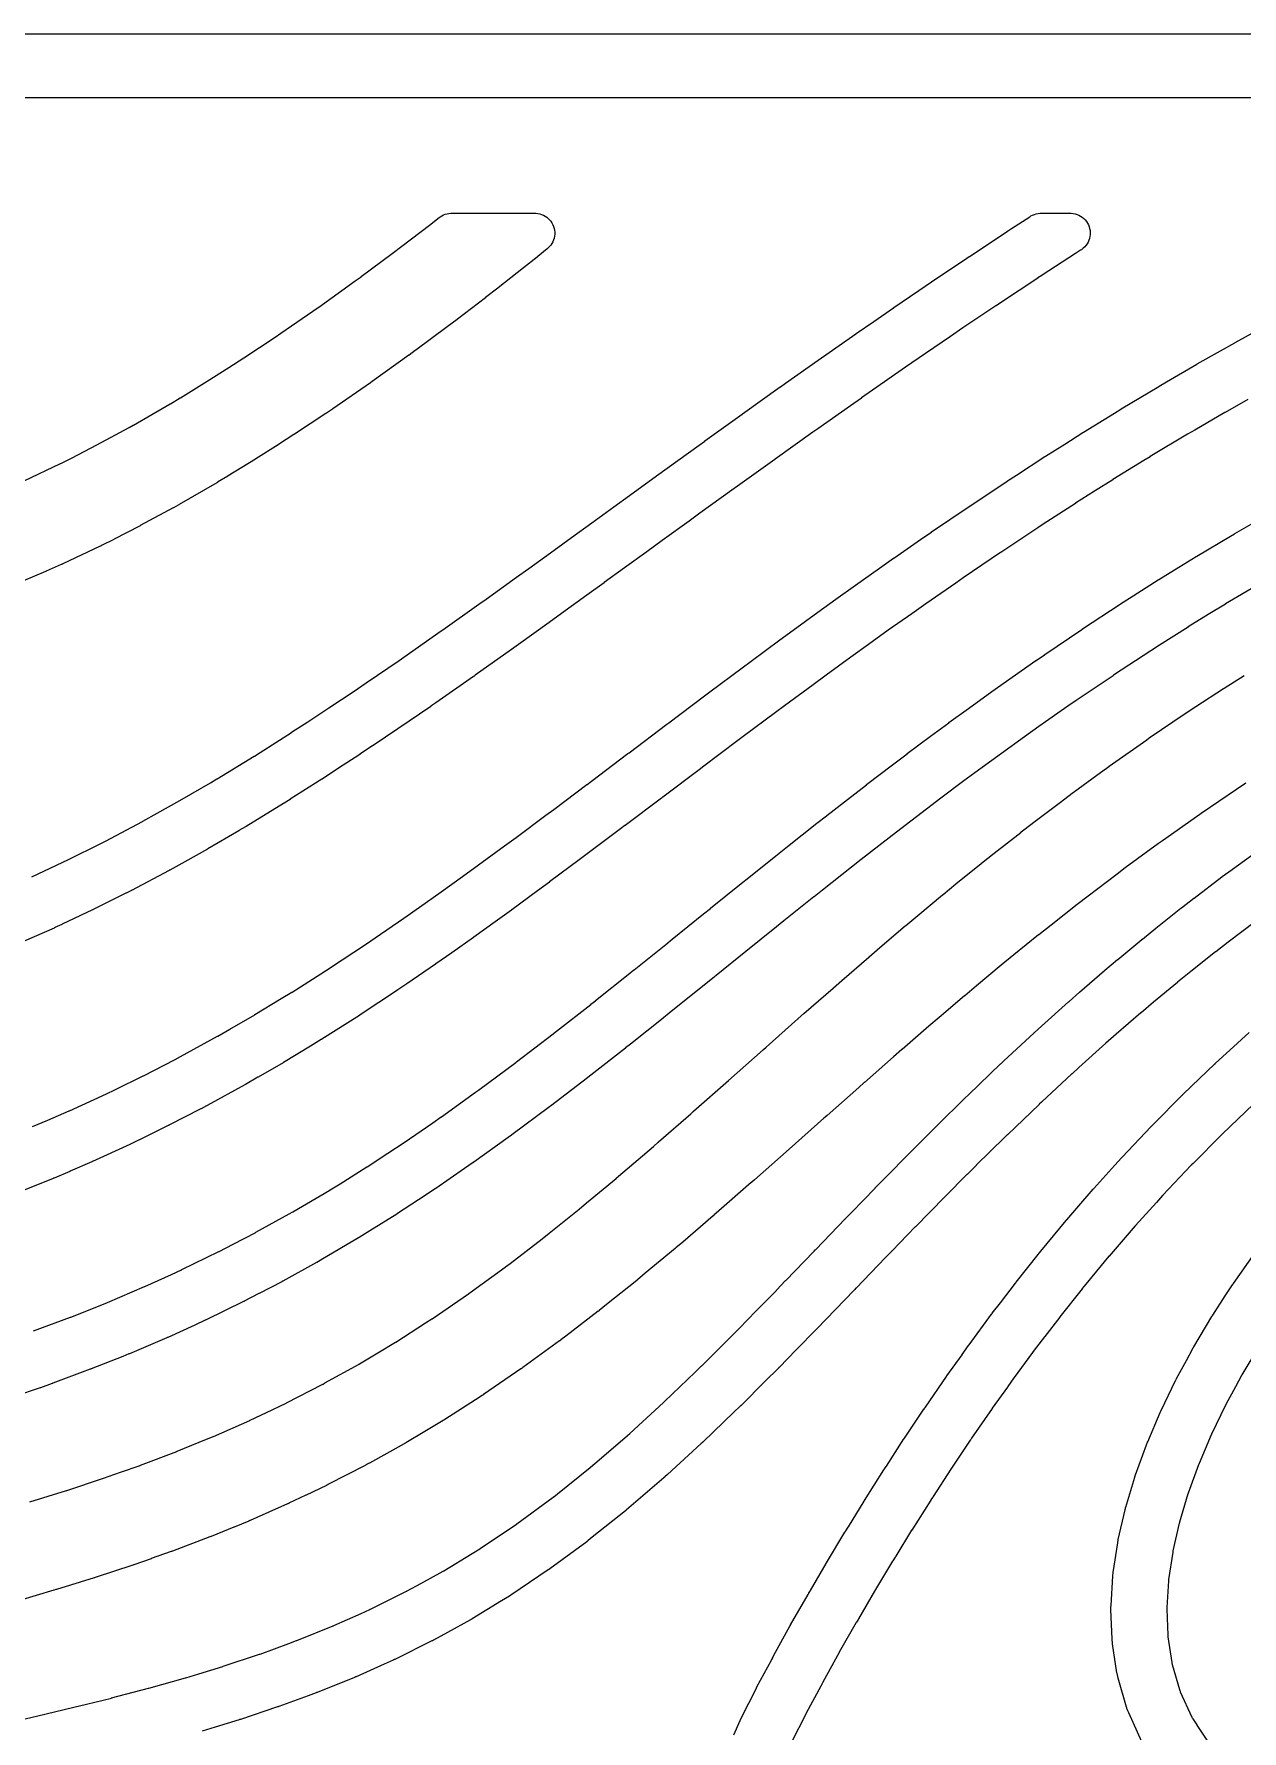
# Model space of a CAD drawing. Header units: metres. Extents: x -22 to 22, y 1.9 to 79.7.
# Drawn here: x -6.76 to -0.7, y 48.28 to 56.8 of the extents above; entities that cross this region are included whole.
import ezdxf

# ---------------------------------------------------------------- set-up
doc = ezdxf.new("R2010")
doc.units = ezdxf.units.M

msp = doc.modelspace()

# ---------------------------------------------------------------- linework, layer by layer
at = {"layer": 'MARKING'}
for points in [[(-18.6, 56.8), (18.6, 56.8)], [(18.5895, 56.48), (-18.5895, 56.48)], [(-6.7706, 52.5679), (-6.7382, 52.583), (-6.5866, 52.655), (-6.5858, 52.6554), (-6.4233, 52.7361), (-6.4008, 52.7475), (-6.4003, 52.7478), (-6.3999, 52.748), (-6.3994, 52.7482), (-6.214, 52.847), (-6.2132, 52.8474), (-6.1401, 52.8879), (-6.0275, 52.9514), (-6.0268, 52.9517), (-5.8731, 53.0412), (-5.8408, 53.0603), (-5.8402, 53.0607), (-5.6534, 53.1747), (-5.6528, 53.1751), (-5.6236, 53.1935), (-5.4661, 53.2937), (-5.4657, 53.294), (-5.384, 53.3472), (-5.279, 53.4161), (-5.1523, 53.5009), (-5.091, 53.5422), (-4.9266, 53.6549), (-4.9029, 53.6712), (-4.7146, 53.8028), (-4.7066, 53.8084), (-4.526, 53.9369), (-4.4898, 53.9627), (-4.3372, 54.0724), (-4.2751, 54.1172), (-4.1482, 54.209), (-4.0615, 54.2717), (-3.9593, 54.3459), (-3.9592, 54.346), (-3.8482, 54.4264), (-3.7704, 54.483), (-3.7702, 54.4831), (-3.6347, 54.5812), (-3.5813, 54.6199), (-3.581, 54.6201), (-3.4202, 54.736), (-3.3922, 54.7563), (-3.3918, 54.7566), (-3.2043, 54.8909), (-3.2027, 54.8921), (-3.2024, 54.8923), (-3.0131, 55.0276), (-3.0128, 55.0278), (-3.0123, 55.0282), (-3.0119, 55.0284), (-2.9866, 55.0462), (-2.8236, 55.1619), (-2.8233, 55.1621), (-2.8226, 55.1625), (-2.8222, 55.1628), (-2.7669, 55.2013), (-2.634, 55.2947), (-2.6336, 55.2949), (-2.6329, 55.2954), (-2.6324, 55.2958), (-2.5442, 55.3564), (-2.4444, 55.4258), (-2.444, 55.4261), (-2.4431, 55.4267), (-2.4426, 55.427), (-2.318, 55.5115), (-2.2547, 55.5551), (-2.2542, 55.5554), (-2.2533, 55.556), (-2.2527, 55.5564), (-2.0878, 55.6667), (-2.0649, 55.6823), (-2.0645, 55.6825), (-2.0636, 55.6831), (-2.063, 55.6835), (-1.8744, 55.8083), (-1.874, 55.8086), (-1.873, 55.8092), (-1.8724, 55.8096), (-1.8521, 55.8227), (-1.761, 55.8823), (-1.7569, 55.8849), (-1.7548, 55.8861), (-1.7463, 55.8906), (-1.7373, 55.8942), (-1.7281, 55.897), (-1.7186, 55.8988), (-1.709, 55.8998), (-1.7066, 55.8999), (-1.7018, 55.9), (-1.5596, 55.9), (-1.5547, 55.8999), (-1.5525, 55.8998), (-1.5427, 55.8988), (-1.533, 55.8968), (-1.5235, 55.8939), (-1.5144, 55.8901), (-1.5056, 55.8854), (-1.4974, 55.8798), (-1.4898, 55.8735), (-1.4829, 55.8664), (-1.4766, 55.8587), (-1.4712, 55.8504), (-1.4666, 55.8416), (-1.4629, 55.8324), (-1.4602, 55.8229), (-1.4584, 55.8132), (-1.4576, 55.8033), (-1.4577, 55.7934), (-1.4588, 55.7835), (-1.461, 55.7739), (-1.464, 55.7644), (-1.468, 55.7553), (-1.4728, 55.7467), (-1.4785, 55.7386), (-1.485, 55.7311), (-1.4921, 55.7242), (-1.4999, 55.7181), (-1.5017, 55.7169), (-1.5058, 55.7142), (-1.5312, 55.6981), (-1.5319, 55.6977), (-1.6982, 55.5887), (-1.6985, 55.5886), (-1.6991, 55.5882), (-1.6995, 55.5879), (-1.7197, 55.5749), (-1.7202, 55.5746), (-1.9074, 55.4507), (-1.9079, 55.4504), (-1.9298, 55.4355), (-1.9304, 55.4351), (-2.0959, 55.3244), (-2.0964, 55.3241), (-2.1588, 55.2812), (-2.1593, 55.2809), (-2.2844, 55.196), (-2.2848, 55.1957), (-2.3839, 55.1269), (-2.3843, 55.1266), (-2.4729, 55.0657), (-2.4733, 55.0654), (-2.6055, 54.9725), (-2.6059, 54.9722), (-2.6611, 54.9338), (-2.8243, 54.8181), (-2.8246, 54.8179), (-2.8498, 54.8001), (-3.0386, 54.6652), (-3.0403, 54.6639), (-3.0405, 54.6638), (-3.2274, 54.5299), (-3.2557, 54.5094), (-3.2559, 54.5093), (-3.4164, 54.3937), (-3.4699, 54.3548), (-3.4701, 54.3547), (-3.6055, 54.2567), (-3.6834, 54.2001), (-3.6835, 54.2), (-3.7947, 54.1194), (-3.8968, 54.0453), (-3.8969, 54.0452), (-3.984, 53.9822), (-4.1108, 53.8904), (-4.111, 53.8903), (-4.1732, 53.8455), (-4.1733, 53.8453), (-4.3263, 53.7354), (-4.3265, 53.7354), (-4.3626, 53.7095), (-4.3628, 53.7093), (-4.5442, 53.5803), (-4.5443, 53.5802), (-4.552, 53.5748), (-4.5525, 53.5744), (-4.7419, 53.4421), (-4.7424, 53.4418), (-4.7675, 53.4245), (-4.7677, 53.4243), (-4.9323, 53.3116), (-4.9326, 53.3114), (-4.9331, 53.311), (-4.9335, 53.3107), (-4.9954, 53.269), (-4.9957, 53.2688), (-5.1226, 53.1838), (-5.1229, 53.1836), (-5.1236, 53.1832), (-5.124, 53.1829), (-5.2299, 53.1134), (-5.2302, 53.1132), (-5.3131, 53.0592), (-5.3135, 53.0589), (-5.3143, 53.0584), (-5.3149, 53.0581), (-5.4728, 52.9576), (-5.4732, 52.9574), (-5.5039, 52.938), (-5.5044, 52.9377), (-5.5055, 52.937), (-5.5062, 52.9366), (-5.6946, 52.8215), (-5.6952, 52.8211), (-5.6963, 52.8204), (-5.6971, 52.82), (-5.7302, 52.8005), (-5.7307, 52.8002), (-5.8863, 52.7095), (-5.8868, 52.7092), (-5.8879, 52.7086), (-5.8887, 52.7082), (-6.002, 52.6444), (-6.0026, 52.644), (-6.0779, 52.6023), (-6.0785, 52.6019), (-6.0798, 52.6012), (-6.0807, 52.6007), (-6.2691, 52.5004), (-6.2695, 52.5002), (-6.27, 52.4999), (-6.2704, 52.4997), (-6.2716, 52.4991), (-6.2721, 52.4988), (-6.2726, 52.4986), (-6.273, 52.4984), (-6.2963, 52.4866), (-6.2966, 52.4864), (-6.2972, 52.4861), (-6.2976, 52.4859), (-6.4616, 52.4044), (-6.4623, 52.4041), (-6.4638, 52.4033), (-6.4647, 52.4029), (-6.6176, 52.3303), (-6.6179, 52.3302), (-6.6185, 52.3299), (-6.6189, 52.3297), (-6.6539, 52.3134), (-6.6545, 52.3131), (-6.655, 52.3129), (-6.6555, 52.3126), (-6.6569, 52.312), (-6.6574, 52.3118), (-6.658, 52.3115), (-6.6585, 52.3113), (-6.8461, 52.2293)], [(-6.8083, 54.5569), (-6.6265, 54.6429), (-6.6259, 54.6431), (-6.6253, 54.6434), (-6.6248, 54.6437), (-6.5675, 54.6726), (-6.567, 54.6728), (-6.4436, 54.7366), (-6.4429, 54.737), (-6.281, 54.8243), (-6.2805, 54.8245), (-6.2606, 54.8356), (-6.2601, 54.8358), (-6.2596, 54.8361), (-6.2592, 54.8364), (-6.075, 54.9434), (-6.0743, 54.9438), (-6.0248, 54.9736), (-6.0244, 54.9738), (-5.8904, 55.0564), (-5.8899, 55.0567), (-5.7807, 55.1256), (-5.7803, 55.1259), (-5.7057, 55.1741), (-5.5488, 55.2778), (-5.5483, 55.2781), (-5.5203, 55.297), (-5.3329, 55.4261), (-5.3292, 55.4287), (-5.3288, 55.429), (-5.1468, 55.5599), (-5.1174, 55.5812), (-5.117, 55.5816), (-4.9604, 55.6981), (-4.9125, 55.7339), (-4.912, 55.7343), (-4.7738, 55.8404), (-4.7253, 55.8778), (-4.7215, 55.8806), (-4.7196, 55.8819), (-4.7117, 55.8869), (-4.7033, 55.8911), (-4.6946, 55.8946), (-4.6856, 55.8972), (-4.6764, 55.8989), (-4.667, 55.8998), (-4.6647, 55.8999), (-4.66, 55.9), (-4.247, 55.9), (-4.2421, 55.8999), (-4.2399, 55.8998), (-4.2301, 55.8988), (-4.2205, 55.8969), (-4.2111, 55.894), (-4.202, 55.8903), (-4.1933, 55.8856), (-4.1852, 55.8802), (-4.1776, 55.8739), (-4.1706, 55.867), (-4.1644, 55.8593), (-4.159, 55.8512), (-4.1544, 55.8425), (-4.1506, 55.8334), (-4.1478, 55.824), (-4.1459, 55.8143), (-4.1449, 55.8046), (-4.145, 55.7947), (-4.1459, 55.785), (-4.1479, 55.7753), (-4.1508, 55.7659), (-4.1546, 55.7569), (-4.1592, 55.7482), (-4.1647, 55.74), (-4.171, 55.7325), (-4.178, 55.7255), (-4.1796, 55.7241), (-4.1833, 55.7209), (-4.2305, 55.6824), (-4.231, 55.682), (-4.233, 55.6805), (-4.2336, 55.68), (-4.3016, 55.6261), (-4.4286, 55.5257), (-4.4291, 55.5253), (-4.4309, 55.5239), (-4.4315, 55.5234), (-4.493, 55.4761), (-4.4931, 55.476), (-4.6326, 55.3689), (-4.633, 55.3685), (-4.6348, 55.3672), (-4.6353, 55.3668), (-4.6845, 55.33), (-4.6848, 55.3298), (-4.8431, 55.212), (-4.8435, 55.2117), (-4.8451, 55.2105), (-4.8456, 55.2101), (-4.8764, 55.1878), (-4.8765, 55.1877), (-4.8772, 55.1872), (-4.8774, 55.1871), (-5.0608, 55.0551), (-5.0612, 55.0548), (-5.0627, 55.0537), (-5.0632, 55.0534), (-5.0681, 55.0499), (-5.0685, 55.0496), (-5.0699, 55.0486), (-5.0704, 55.0483), (-5.2592, 54.9183), (-5.2595, 54.9181), (-5.2608, 54.9172), (-5.2611, 54.917), (-5.2913, 54.8965), (-5.2917, 54.8963), (-5.2934, 54.8952), (-5.2939, 54.8948), (-5.452, 54.7904), (-5.4523, 54.7902), (-5.4538, 54.7893), (-5.4542, 54.789), (-5.5312, 54.7392), (-5.5316, 54.7389), (-5.5332, 54.7379), (-5.5337, 54.7376), (-5.6449, 54.6673), (-5.6453, 54.6671), (-5.6471, 54.666), (-5.6476, 54.6656), (-5.7838, 54.5818), (-5.7842, 54.5815), (-5.7857, 54.5806), (-5.7862, 54.5803), (-5.8381, 54.5491), (-5.8387, 54.5487), (-5.8411, 54.5473), (-5.8418, 54.5469), (-6.0302, 54.4374), (-6.0307, 54.4371), (-6.0311, 54.4369), (-6.0316, 54.4366), (-6.0345, 54.435), (-6.0349, 54.4347), (-6.0354, 54.4345), (-6.0358, 54.4342), (-6.0586, 54.4216), (-6.059, 54.4214), (-6.0607, 54.4205), (-6.0612, 54.4202), (-6.2257, 54.3315), (-6.2264, 54.3311), (-6.2291, 54.3297), (-6.23, 54.3292), (-6.3564, 54.2638), (-6.3569, 54.2636), (-6.3585, 54.2628), (-6.359, 54.2625), (-6.4203, 54.2316), (-6.4209, 54.2313), (-6.4215, 54.2311), (-6.422, 54.2308), (-6.4255, 54.2291), (-6.4261, 54.2288), (-6.4267, 54.2285), (-6.4272, 54.2283), (-6.6146, 54.1397), (-6.6152, 54.1394), (-6.6158, 54.1391), (-6.6164, 54.1388), (-6.6203, 54.137), (-6.621, 54.1367), (-6.6216, 54.1365), (-6.6222, 54.1362), (-6.6981, 54.1028), (-6.6985, 54.1027), (-6.7002, 54.1019), (-6.7007, 54.1017), (-6.8115, 54.0543)], [(-6.7665, 51.3146), (-6.6895, 51.3472), (-6.5824, 51.3936), (-6.5815, 51.394), (-6.3958, 51.479), (-6.3953, 51.4792), (-6.3949, 51.4794), (-6.3944, 51.4796), (-6.3539, 51.4991), (-6.2102, 51.5698), (-6.2093, 51.5702), (-6.0503, 51.6522), (-6.0243, 51.6658), (-6.0235, 51.6663), (-5.8375, 51.7685), (-5.8367, 51.769), (-5.7757, 51.8039), (-5.6512, 51.8764), (-5.6504, 51.8769), (-5.5179, 51.9571), (-5.4646, 51.9897), (-5.4639, 51.9901), (-5.2774, 52.1084), (-5.2766, 52.1089), (-5.2759, 52.1094), (-5.0903, 52.2323), (-5.0897, 52.2327), (-5.0458, 52.2626), (-4.9029, 52.3606), (-4.9024, 52.3609), (-4.8237, 52.4163), (-4.7151, 52.4929), (-4.7147, 52.4932), (-4.608, 52.5701), (-4.5275, 52.6282), (-4.3969, 52.7242), (-4.339, 52.7666), (-4.1891, 52.8782), (-4.189, 52.8783), (-4.1503, 52.9071), (-3.9832, 53.0326), (-3.9831, 53.0327), (-3.9614, 53.0489), (-3.778, 53.1871), (-3.7779, 53.1873), (-3.7722, 53.1915), (-3.5833, 53.3341), (-3.5732, 53.3416), (-3.573, 53.3418), (-3.3937, 53.4766), (-3.367, 53.4967), (-3.3668, 53.4969), (-3.2044, 53.618), (-3.2042, 53.6181), (-3.1588, 53.6518), (-3.1586, 53.652), (-3.0148, 53.7581), (-3.0145, 53.7584), (-2.948, 53.8071), (-2.9477, 53.8073), (-2.8251, 53.8966), (-2.8247, 53.8969), (-2.7337, 53.9625), (-2.7335, 53.9626), (-2.6353, 54.0331), (-2.6347, 54.0335), (-2.5153, 54.118), (-2.5151, 54.1181), (-2.445, 54.1675), (-2.4447, 54.1677), (-2.4441, 54.1681), (-2.4437, 54.1684), (-2.292, 54.2735), (-2.2919, 54.2736), (-2.2548, 54.2992), (-2.2545, 54.2994), (-2.2538, 54.2998), (-2.2534, 54.3002), (-2.0646, 54.4281), (-2.0643, 54.4283), (-2.0638, 54.4286), (-2.0634, 54.4289), (-2.0622, 54.4297), (-1.8747, 54.5546), (-1.8743, 54.5548), (-1.8734, 54.5554), (-1.8729, 54.5558), (-1.8274, 54.5853), (-1.6843, 54.6783), (-1.6839, 54.6786), (-1.6829, 54.6792), (-1.6823, 54.6796), (-1.5854, 54.7409), (-1.4939, 54.7989), (-1.4934, 54.7992), (-1.4923, 54.7999), (-1.4916, 54.8003), (-1.3351, 54.8965), (-1.3033, 54.9161), (-1.3029, 54.9164), (-1.3019, 54.917), (-1.3013, 54.9174), (-1.1127, 55.0305), (-1.1122, 55.0308), (-1.1112, 55.0314), (-1.1105, 55.0318), (-1.0743, 55.0528), (-0.9225, 55.1418), (-0.9219, 55.1421), (-0.9205, 55.1429), (-0.9197, 55.1434), (-0.804, 55.2085), (-0.7318, 55.2495), (-0.7312, 55.2499), (-0.7298, 55.2506), (-0.729, 55.2511), (-0.5405, 55.354)], [(-0.6656, 54.9651), (-0.7807, 54.9003), (-0.7814, 54.8999), (-0.9325, 54.8114), (-0.9327, 54.8113), (-0.9684, 54.7905), (-0.969, 54.7901), (-1.156, 54.678), (-1.1566, 54.6776), (-1.1878, 54.6583), (-1.188, 54.6582), (-1.3438, 54.5625), (-1.3444, 54.5622), (-1.4354, 54.5045), (-1.4355, 54.5044), (-1.5315, 54.4437), (-1.532, 54.4434), (-1.6748, 54.3506), (-1.7193, 54.3217), (-1.7198, 54.3213), (-1.9067, 54.1968), (-1.9077, 54.1962), (-2.0951, 54.0692), (-2.1324, 54.0434), (-2.2832, 53.939), (-2.3534, 53.8895), (-2.4714, 53.806), (-2.5697, 53.7355), (-2.6597, 53.6707), (-2.7822, 53.5815), (-2.8482, 53.5331), (-2.9916, 53.4273), (-3.0367, 53.3937), (-3.1985, 53.273), (-3.2255, 53.2528), (-3.404, 53.1186), (-3.4142, 53.1109), (-3.4143, 53.1108), (-3.6033, 52.9682), (-3.6035, 52.968), (-3.6093, 52.9637), (-3.7924, 52.8256), (-3.7927, 52.8254), (-3.8149, 52.8088), (-3.9816, 52.6836), (-3.982, 52.6833), (-4.0217, 52.6538), (-4.1711, 52.5426), (-4.1716, 52.5422), (-4.2311, 52.4985), (-4.3611, 52.4029), (-4.3614, 52.4027), (-4.3621, 52.4023), (-4.3625, 52.402), (-4.4441, 52.3431), (-4.5512, 52.2659), (-4.5516, 52.2656), (-4.5523, 52.2651), (-4.5528, 52.2647), (-4.6622, 52.1876), (-4.6623, 52.1875), (-4.7416, 52.1317), (-4.742, 52.1314), (-4.7429, 52.1308), (-4.7435, 52.1304), (-4.8873, 52.0318), (-4.8875, 52.0317), (-4.9323, 52.0011), (-4.9328, 52.0008), (-4.9338, 52.0001), (-4.9345, 51.9997), (-5.1213, 51.8759), (-5.1216, 51.8757), (-5.1233, 51.8746), (-5.1239, 51.8742), (-5.1251, 51.8734), (-5.1259, 51.8729), (-5.3144, 51.7534), (-5.3149, 51.753), (-5.3161, 51.7523), (-5.3169, 51.7518), (-5.3711, 51.7186), (-5.3716, 51.7183), (-5.5059, 51.637), (-5.5065, 51.6367), (-5.5079, 51.6359), (-5.5087, 51.6354), (-5.6342, 51.5623), (-5.6347, 51.562), (-5.6978, 51.5258), (-5.6984, 51.5255), (-5.6999, 51.5246), (-5.7008, 51.5241), (-5.8891, 51.4206), (-5.8898, 51.4202), (-5.8914, 51.4194), (-5.8924, 51.4189), (-5.9198, 51.4045), (-5.92, 51.4043), (-5.9206, 51.404), (-5.921, 51.4038), (-6.0815, 51.3211), (-6.0822, 51.3207), (-6.0838, 51.32), (-6.0848, 51.3195), (-6.2299, 51.2481), (-6.2302, 51.248), (-6.2308, 51.2477), (-6.2312, 51.2475), (-6.2741, 51.2268), (-6.2745, 51.2266), (-6.275, 51.2264), (-6.2754, 51.2261), (-6.2767, 51.2256), (-6.2771, 51.2254), (-6.2776, 51.2251), (-6.278, 51.2249), (-6.4657, 51.1391), (-6.4664, 51.1388), (-6.468, 51.1381), (-6.4691, 51.1376), (-6.5776, 51.0906), (-6.5779, 51.0904), (-6.5785, 51.0902), (-6.5789, 51.09), (-6.6584, 51.0563), (-6.6589, 51.0561), (-6.6593, 51.0559), (-6.6598, 51.0557), (-6.661, 51.0552), (-6.6615, 51.055), (-6.662, 51.0548), (-6.6624, 51.0546), (-6.85, 50.9794)], [(-6.7615, 50.2888), (-6.5757, 50.3581), (-6.5752, 50.3583), (-6.5747, 50.3585), (-6.5743, 50.3587), (-6.4188, 50.4203), (-6.3901, 50.4319), (-6.3892, 50.4323), (-6.2036, 50.5115), (-6.2031, 50.5117), (-6.2026, 50.5119), (-6.2021, 50.5122), (-6.0693, 50.5723), (-6.0181, 50.596), (-6.0176, 50.5962), (-6.0171, 50.5964), (-6.0166, 50.5966), (-5.8317, 50.6868), (-5.8312, 50.6871), (-5.8307, 50.6873), (-5.8302, 50.6876), (-5.7597, 50.7239), (-5.6462, 50.7834), (-5.6457, 50.7837), (-5.6452, 50.7839), (-5.6447, 50.7842), (-5.4775, 50.8767), (-5.4605, 50.8863), (-5.46, 50.8865), (-5.4596, 50.8868), (-5.4591, 50.8871), (-5.2739, 50.9962), (-5.2735, 50.9965), (-5.273, 50.9968), (-5.2725, 50.9971), (-5.2225, 51.028), (-5.0878, 51.1123), (-5.0874, 51.1126), (-5.087, 51.1128), (-5.0866, 51.1131), (-4.983, 51.1809), (-4.9015, 51.2347), (-4.9007, 51.2352), (-4.7572, 51.334), (-4.7147, 51.3633), (-4.714, 51.3638), (-4.5422, 51.4872), (-4.5276, 51.4977), (-4.527, 51.4981), (-4.3401, 51.6371), (-4.3395, 51.6375), (-4.337, 51.6394), (-4.1524, 51.7808), (-4.1519, 51.7812), (-4.137, 51.7929), (-4.1368, 51.7931), (-3.9643, 51.9282), (-3.9638, 51.9285), (-3.941, 51.9468), (-3.9407, 51.947), (-3.7762, 52.0778), (-3.7476, 52.101), (-3.7472, 52.1013), (-3.5873, 52.2296), (-3.5556, 52.2554), (-3.5552, 52.2557), (-3.3981, 52.3822), (-3.3639, 52.4101), (-3.3634, 52.4105), (-3.2087, 52.5349), (-3.1714, 52.565), (-3.1709, 52.5654), (-3.0189, 52.6868), (-2.9773, 52.7202), (-2.9767, 52.7206), (-2.829, 52.8372), (-2.7806, 52.8755), (-2.78, 52.8759), (-2.6393, 52.9854), (-2.6391, 52.9855), (-2.5805, 53.031), (-2.5799, 53.0314), (-2.4493, 53.1312), (-2.449, 53.1314), (-2.3762, 53.1866), (-2.3756, 53.187), (-2.2591, 53.2741), (-2.2587, 53.2744), (-2.1668, 53.3424), (-2.1663, 53.3428), (-2.0689, 53.4139), (-2.0683, 53.4143), (-1.9517, 53.4982), (-1.9512, 53.4986), (-1.8781, 53.5505), (-1.8778, 53.5507), (-1.8772, 53.5512), (-1.8768, 53.5514), (-1.7297, 53.6541), (-1.7293, 53.6544), (-1.6875, 53.6833), (-1.6871, 53.6836), (-1.6864, 53.684), (-1.6859, 53.6844), (-1.5001, 53.8101), (-1.4998, 53.8103), (-1.4967, 53.8124), (-1.4964, 53.8126), (-1.4957, 53.813), (-1.4953, 53.8133), (-1.3067, 53.9374), (-1.3063, 53.9376), (-1.3054, 53.9382), (-1.3048, 53.9386), (-1.2609, 53.9667), (-1.2606, 53.9669), (-1.1158, 54.059), (-1.1154, 54.0593), (-1.1143, 54.06), (-1.1137, 54.0604), (-1.0126, 54.1228), (-1.0124, 54.1229), (-0.9249, 54.1767), (-0.9244, 54.177), (-0.9232, 54.1776), (-0.9225, 54.1781), (-0.753, 54.2788), (-0.7529, 54.2789), (-0.7337, 54.2902), (-0.7333, 54.2905), (-0.7323, 54.291), (-0.7317, 54.2914), (-0.5432, 54.3998)], [(-0.6099, 54.0382), (-0.7781, 53.9382), (-0.7787, 53.9378), (-0.8652, 53.8847), (-0.9653, 53.8229), (-0.9659, 53.8225), (-1.1094, 53.7312), (-1.1526, 53.7036), (-1.1531, 53.7032), (-1.3404, 53.5801), (-1.3428, 53.5784), (-1.5277, 53.4533), (-1.5689, 53.4249), (-1.7153, 53.3227), (-1.7875, 53.2714), (-1.9031, 53.1882), (-1.9997, 53.1177), (-2.0909, 53.0503), (-2.2063, 52.964), (-2.279, 52.909), (-2.4082, 52.8102), (-2.4671, 52.7646), (-2.6064, 52.6563), (-2.6555, 52.6175), (-2.8015, 52.5022), (-2.8437, 52.4684), (-2.8439, 52.4683), (-2.9946, 52.3479), (-3.0322, 52.3175), (-3.0324, 52.3173), (-3.1865, 52.1934), (-3.2209, 52.1655), (-3.2213, 52.1652), (-3.3783, 52.0387), (-3.4098, 52.013), (-3.4104, 52.0126), (-3.5709, 51.8837), (-3.5994, 51.8606), (-3.5997, 51.8604), (-3.6004, 51.8599), (-3.6008, 51.8596), (-3.7656, 51.7285), (-3.7891, 51.7097), (-3.7895, 51.7094), (-3.7902, 51.7088), (-3.7907, 51.7084), (-3.9637, 51.573), (-3.9791, 51.5609), (-3.9795, 51.5606), (-3.9804, 51.5599), (-3.981, 51.5594), (-4.1667, 51.4172), (-4.1695, 51.4151), (-4.17, 51.4147), (-4.171, 51.4139), (-4.1717, 51.4134), (-4.3602, 51.2732), (-4.3607, 51.2728), (-4.3619, 51.272), (-4.3626, 51.2714), (-4.3784, 51.2601), (-4.3785, 51.26), (-4.5512, 51.136), (-4.5518, 51.1356), (-4.5531, 51.1347), (-4.5539, 51.1341), (-4.5976, 51.1039), (-4.5978, 51.1037), (-4.7425, 51.0042), (-4.7432, 51.0037), (-4.7446, 51.0028), (-4.7455, 51.0022), (-4.8283, 50.9475), (-4.8286, 50.9473), (-4.9344, 50.8781), (-4.9348, 50.8778), (-4.9353, 50.8775), (-4.9357, 50.8772), (-4.9368, 50.8765), (-4.9372, 50.8762), (-4.9377, 50.876), (-4.9381, 50.8757), (-5.0734, 50.791), (-5.0738, 50.7908), (-5.1265, 50.7582), (-5.1269, 50.7579), (-5.1274, 50.7576), (-5.1278, 50.7573), (-5.129, 50.7566), (-5.1295, 50.7563), (-5.13, 50.7561), (-5.1304, 50.7558), (-5.3182, 50.6451), (-5.3186, 50.6448), (-5.3191, 50.6446), (-5.3195, 50.6443), (-5.3207, 50.6436), (-5.3212, 50.6433), (-5.3217, 50.6431), (-5.3221, 50.6428), (-5.3397, 50.6329), (-5.3403, 50.6326), (-5.5106, 50.5384), (-5.5111, 50.5382), (-5.5116, 50.5379), (-5.5121, 50.5376), (-5.5133, 50.5369), (-5.5138, 50.5367), (-5.5143, 50.5364), (-5.5148, 50.5361), (-5.629, 50.4763), (-5.6296, 50.476), (-5.7033, 50.438), (-5.7038, 50.4377), (-5.7043, 50.4375), (-5.7048, 50.4372), (-5.7061, 50.4366), (-5.7066, 50.4363), (-5.7071, 50.4361), (-5.7076, 50.4358), (-5.8952, 50.3443), (-5.8957, 50.3441), (-5.8962, 50.3439), (-5.8967, 50.3436), (-5.8979, 50.343), (-5.8984, 50.3428), (-5.8989, 50.3426), (-5.8994, 50.3423), (-5.9512, 50.3184), (-5.9518, 50.3182), (-6.0879, 50.2565), (-6.0884, 50.2563), (-6.0889, 50.256), (-6.0894, 50.2558), (-6.0907, 50.2552), (-6.0912, 50.255), (-6.0917, 50.2548), (-6.0922, 50.2546), (-6.2798, 50.1745), (-6.2805, 50.1742), (-6.2822, 50.1735), (-6.2832, 50.1731), (-6.3131, 50.161), (-6.3137, 50.1608), (-6.4724, 50.0979), (-6.4729, 50.0977), (-6.4733, 50.0975), (-6.4738, 50.0973), (-6.475, 50.0969), (-6.4755, 50.0967), (-6.476, 50.0965), (-6.4764, 50.0963), (-6.6641, 50.0263), (-6.6648, 50.026), (-6.6663, 50.0255), (-6.6673, 50.0251), (-6.727, 50.004), (-6.7275, 50.0038), (-6.8563, 49.9592)], [(-6.7804, 49.4307), (-6.5956, 49.4879), (-6.5947, 49.4882), (-6.4105, 49.5491), (-6.4097, 49.5494), (-6.3253, 49.579), (-6.2265, 49.6141), (-6.226, 49.6143), (-6.2255, 49.6145), (-6.225, 49.6146), (-6.0423, 49.684), (-6.0418, 49.6842), (-6.0412, 49.6844), (-6.0407, 49.6846), (-5.93, 49.7296), (-5.8593, 49.7588), (-5.8588, 49.759), (-5.8582, 49.7593), (-5.8576, 49.7595), (-5.6756, 49.8398), (-5.675, 49.8401), (-5.6744, 49.8404), (-5.6738, 49.8406), (-5.5926, 49.8791), (-5.4934, 49.9267), (-5.4928, 49.927), (-5.4921, 49.9273), (-5.4915, 49.9277), (-5.3098, 50.0213), (-5.3092, 50.0216), (-5.3086, 50.022), (-5.3081, 50.0223), (-5.2985, 50.0275), (-5.1274, 50.1226), (-5.1267, 50.123), (-5.1261, 50.1233), (-5.1255, 50.1237), (-5.0338, 50.1783), (-4.9449, 50.2317), (-4.9443, 50.2321), (-4.9437, 50.2325), (-4.9431, 50.2329), (-4.7931, 50.329), (-4.7618, 50.3493), (-4.7613, 50.3496), (-4.7607, 50.35), (-4.7602, 50.3504), (-4.5776, 50.4755), (-4.5771, 50.4759), (-4.5766, 50.4763), (-4.5761, 50.4766), (-4.3935, 50.6093), (-4.393, 50.6096), (-4.3925, 50.61), (-4.392, 50.6104), (-4.3692, 50.6278), (-4.2088, 50.7508), (-4.2083, 50.7512), (-4.2079, 50.7515), (-4.2074, 50.7519), (-4.1731, 50.7794), (-4.0233, 50.8996), (-4.0229, 50.8999), (-4.0225, 50.9002), (-4.0221, 50.9005), (-3.9855, 50.9311), (-3.9853, 50.9312), (-3.8371, 51.0545), (-3.8364, 51.0551), (-3.8036, 51.0834), (-3.8033, 51.0836), (-3.6501, 51.2146), (-3.6495, 51.2151), (-3.6254, 51.2364), (-3.6252, 51.2366), (-3.6244, 51.2373), (-3.6242, 51.2375), (-3.4624, 51.3786), (-3.4619, 51.379), (-3.4498, 51.3899), (-3.4496, 51.3901), (-3.4486, 51.391), (-3.4483, 51.3913), (-3.2734, 51.5458), (-3.2732, 51.5459), (-3.2727, 51.5464), (-3.0997, 51.7), (-3.0995, 51.7002), (-3.0983, 51.7012), (-3.098, 51.7015), (-3.0839, 51.7138), (-2.925, 51.8548), (-2.9247, 51.8551), (-2.9234, 51.8562), (-2.923, 51.8565), (-2.8942, 51.8816), (-2.7483, 52.0101), (-2.748, 52.0104), (-2.7466, 52.0116), (-2.7462, 52.0119), (-2.7039, 52.0483), (-2.5688, 52.1658), (-2.5684, 52.1661), (-2.567, 52.1673), (-2.5665, 52.1677), (-2.5132, 52.213), (-2.3856, 52.3218), (-2.3852, 52.3222), (-2.3837, 52.3234), (-2.3833, 52.3238), (-2.3222, 52.3748), (-2.198, 52.4782), (-2.1976, 52.4786), (-2.1961, 52.4798), (-2.1956, 52.4802), (-2.1312, 52.5327), (-2.1311, 52.5328), (-2.0052, 52.6349), (-2.0048, 52.6352), (-2.0033, 52.6364), (-2.0028, 52.6368), (-1.9399, 52.6867), (-1.9396, 52.687), (-1.8063, 52.7918), (-1.8059, 52.7921), (-1.8044, 52.7933), (-1.804, 52.7936), (-1.748, 52.8367), (-1.7478, 52.8368), (-1.747, 52.8375), (-1.7467, 52.8377), (-1.6005, 52.9488), (-1.6001, 52.9491), (-1.5987, 52.9502), (-1.5982, 52.9505), (-1.5561, 52.982), (-1.5558, 52.9822), (-1.5547, 52.983), (-1.5544, 52.9832), (-1.3868, 53.106), (-1.3865, 53.1062), (-1.3851, 53.1072), (-1.3847, 53.1075), (-1.3638, 53.1225), (-1.3635, 53.1228), (-1.3623, 53.1237), (-1.3619, 53.1239), (-1.1731, 53.2571), (-1.1728, 53.2573), (-1.1714, 53.2583), (-1.171, 53.2586), (-1.1627, 53.2644), (-1.1623, 53.2646), (-1.161, 53.2655), (-1.1607, 53.2657), (-0.9807, 53.388), (-0.9803, 53.3882), (-0.9786, 53.3894), (-0.978, 53.3898), (-0.9298, 53.4217), (-0.9295, 53.4219), (-0.9283, 53.4227), (-0.928, 53.4229), (-0.788, 53.5141), (-0.7875, 53.5144), (-0.7855, 53.5157), (-0.7849, 53.5161), (-0.6854, 53.5791)], [(-0.6755, 53.0384), (-0.7225, 53.0073), (-0.723, 53.007), (-0.9007, 52.8862), (-0.9077, 52.8814), (-1.0952, 52.7491), (-1.1146, 52.7352), (-1.2811, 52.6131), (-1.3223, 52.5825), (-1.3227, 52.5822), (-1.4673, 52.4722), (-1.5221, 52.4301), (-1.5225, 52.4297), (-1.6538, 52.3265), (-1.7156, 52.2775), (-1.7161, 52.2771), (-1.8405, 52.1762), (-1.9037, 52.1247), (-1.9042, 52.1243), (-2.0276, 52.0215), (-2.0873, 51.9717), (-2.0877, 51.9713), (-2.2147, 51.8631), (-2.2148, 51.863), (-2.2673, 51.8183), (-2.2677, 51.818), (-2.402, 51.7013), (-2.4023, 51.701), (-2.4445, 51.6646), (-2.4449, 51.6643), (-2.5901, 51.5365), (-2.5903, 51.5363), (-2.591, 51.5357), (-2.5913, 51.5355), (-2.6195, 51.5109), (-2.7785, 51.3699), (-2.7787, 51.3696), (-2.7798, 51.3687), (-2.7801, 51.3684), (-2.7941, 51.3563), (-2.9676, 51.2021), (-2.9678, 51.202), (-3.1426, 51.0475), (-3.1557, 51.0358), (-3.1561, 51.0354), (-3.1579, 51.0338), (-3.1584, 51.0334), (-3.3208, 50.8916), (-3.346, 50.8694), (-3.3465, 50.869), (-3.3486, 50.8671), (-3.3493, 50.8666), (-3.5029, 50.7352), (-3.537, 50.7058), (-3.5376, 50.7053), (-3.5401, 50.7032), (-3.5409, 50.7025), (-3.6904, 50.5782), (-3.7289, 50.546), (-3.7293, 50.5457), (-3.7297, 50.5454), (-3.7301, 50.5451), (-3.7325, 50.5431), (-3.7329, 50.5427), (-3.7333, 50.5424), (-3.7337, 50.5421), (-3.8852, 50.4207), (-3.9214, 50.3916), (-3.9219, 50.3912), (-3.9223, 50.3909), (-3.9228, 50.3905), (-3.9255, 50.3884), (-3.926, 50.388), (-3.9264, 50.3877), (-3.9269, 50.3873), (-4.0893, 50.2628), (-4.1147, 50.2434), (-4.1152, 50.243), (-4.1157, 50.2426), (-4.1162, 50.2422), (-4.1193, 50.2399), (-4.1198, 50.2396), (-4.1203, 50.2392), (-4.1208, 50.2388), (-4.3055, 50.1046), (-4.3056, 50.1045), (-4.3088, 50.1022), (-4.3093, 50.1019), (-4.3098, 50.1015), (-4.3103, 50.1011), (-4.3135, 50.0989), (-4.314, 50.0985), (-4.3146, 50.0981), (-4.3151, 50.0978), (-4.5026, 49.9692), (-4.5031, 49.9688), (-4.5037, 49.9685), (-4.5043, 49.9681), (-4.5077, 49.9658), (-4.5083, 49.9654), (-4.5088, 49.9651), (-4.5094, 49.9647), (-4.543, 49.943), (-4.5433, 49.9427), (-4.6976, 49.8439), (-4.6982, 49.8435), (-4.6988, 49.8431), (-4.6994, 49.8427), (-4.7031, 49.8404), (-4.7037, 49.84), (-4.7043, 49.8396), (-4.7049, 49.8393), (-4.7965, 49.7842), (-4.7967, 49.7841), (-4.7974, 49.7836), (-4.7977, 49.7835), (-4.8931, 49.7267), (-4.8938, 49.7263), (-4.8944, 49.7259), (-4.895, 49.7255), (-4.899, 49.7232), (-4.8997, 49.7229), (-4.9003, 49.7225), (-4.901, 49.7222), (-5.075, 49.6255), (-5.0752, 49.6254), (-5.0759, 49.6249), (-5.0762, 49.6248), (-5.0893, 49.6176), (-5.0898, 49.6173), (-5.0904, 49.617), (-5.091, 49.6167), (-5.0946, 49.6148), (-5.0951, 49.6145), (-5.0957, 49.6142), (-5.0963, 49.6139), (-5.2836, 49.5173), (-5.2842, 49.517), (-5.2849, 49.5166), (-5.2855, 49.5163), (-5.2895, 49.5143), (-5.2902, 49.514), (-5.2908, 49.5137), (-5.2915, 49.5134), (-5.3935, 49.4644), (-5.3937, 49.4643), (-5.3945, 49.4639), (-5.3948, 49.4638), (-5.4797, 49.4236), (-5.4804, 49.4233), (-5.481, 49.423), (-5.4816, 49.4227), (-5.4853, 49.421), (-5.4859, 49.4207), (-5.4865, 49.4205), (-5.4872, 49.4202), (-5.6745, 49.3375), (-5.6751, 49.3373), (-5.6756, 49.337), (-5.6762, 49.3368), (-5.6797, 49.3353), (-5.6802, 49.3351), (-5.6808, 49.3348), (-5.6814, 49.3346), (-5.7545, 49.3044), (-5.7547, 49.3044), (-5.7555, 49.304), (-5.7557, 49.304), (-5.8698, 49.2575), (-5.8703, 49.2573), (-5.8709, 49.2571), (-5.8714, 49.2569), (-5.8749, 49.2555), (-5.8755, 49.2553), (-5.876, 49.2551), (-5.8766, 49.2548), (-6.0641, 49.1837), (-6.0646, 49.1835), (-6.0651, 49.1833), (-6.0656, 49.1831), (-6.0687, 49.182), (-6.0692, 49.1818), (-6.0697, 49.1816), (-6.0702, 49.1815), (-6.171, 49.1457), (-6.1713, 49.1455), (-6.2585, 49.1149), (-6.2593, 49.1146), (-6.2625, 49.1135), (-6.2634, 49.1132), (-6.4517, 49.051), (-6.4525, 49.0508), (-6.4557, 49.0497), (-6.4567, 49.0494), (-6.6452, 48.991), (-6.6457, 48.9909), (-6.6479, 48.9902), (-6.6486, 48.99), (-6.6585, 48.9871), (-6.6587, 48.987), (-6.8375, 48.9345)], [(-6.9344, 48.3113), (-6.7462, 48.3544), (-6.7457, 48.3545), (-6.5588, 48.3993), (-6.4959, 48.415), (-6.4957, 48.4151), (-6.3707, 48.4459), (-6.37, 48.4461), (-6.1841, 48.4948), (-6.1836, 48.4949), (-6.1831, 48.4951), (-6.1826, 48.4952), (-5.9977, 48.5478), (-5.9968, 48.5481), (-5.9322, 48.5678), (-5.9321, 48.5679), (-5.8116, 48.6045), (-5.811, 48.6047), (-5.8103, 48.6049), (-5.8097, 48.6051), (-5.6265, 48.666), (-5.6258, 48.6662), (-5.625, 48.6665), (-5.6242, 48.6668), (-5.4797, 48.72), (-5.4413, 48.7342), (-5.4406, 48.7345), (-5.4399, 48.7347), (-5.4392, 48.735), (-5.257, 48.8081), (-5.2561, 48.8085), (-5.2552, 48.8089), (-5.2542, 48.8093), (-5.1169, 48.871), (-5.0728, 48.8909), (-5.072, 48.8913), (-5.0712, 48.8917), (-5.0703, 48.8921), (-4.8888, 48.982), (-4.8878, 48.9824), (-4.8869, 48.9829), (-4.886, 48.9834), (-4.818, 49.0207), (-4.7052, 49.0828), (-4.7043, 49.0834), (-4.7033, 49.0839), (-4.7023, 49.0845), (-4.5589, 49.1721), (-4.5215, 49.1951), (-4.5206, 49.1956), (-4.5197, 49.1962), (-4.5188, 49.1968), (-4.337, 49.3194), (-4.3362, 49.3199), (-4.3354, 49.3204), (-4.3346, 49.321), (-4.1525, 49.4548), (-4.1517, 49.4554), (-4.1509, 49.456), (-4.1501, 49.4566), (-4.1314, 49.4716), (-3.9676, 49.6026), (-3.9668, 49.6032), (-3.9661, 49.6038), (-3.9654, 49.6044), (-3.9439, 49.6229), (-3.9439, 49.623), (-3.782, 49.7624), (-3.7814, 49.7629), (-3.7807, 49.7635), (-3.7801, 49.7641), (-3.7689, 49.7744), (-3.7686, 49.7746), (-3.5997, 49.9294), (-3.5994, 49.9296), (-3.5951, 49.9335), (-3.5946, 49.934), (-3.5941, 49.9345), (-3.5936, 49.935), (-3.441, 50.0817), (-3.4407, 50.082), (-3.4081, 50.113), (-3.4077, 50.1135), (-3.4072, 50.1139), (-3.4068, 50.1143), (-3.2871, 50.2343), (-3.2866, 50.2348), (-3.2206, 50.3), (-3.2202, 50.3004), (-3.2198, 50.3008), (-3.2194, 50.3011), (-3.1357, 50.3877), (-3.1354, 50.3879), (-3.1349, 50.3885), (-3.1345, 50.3889), (-3.0326, 50.4923), (-3.032, 50.4929), (-2.9862, 50.5413), (-2.9859, 50.5416), (-2.9852, 50.5423), (-2.9847, 50.5427), (-2.8441, 50.6879), (-2.8435, 50.6885), (-2.8371, 50.6953), (-2.8367, 50.6957), (-2.8359, 50.6966), (-2.8353, 50.6972), (-2.6867, 50.8514), (-2.6863, 50.8518), (-2.6855, 50.8526), (-2.685, 50.8532), (-2.6537, 50.8848), (-2.6533, 50.8853), (-2.5367, 51.0062), (-2.5363, 51.0066), (-2.5354, 51.0075), (-2.5348, 51.0081), (-2.4646, 51.0789), (-2.3844, 51.1613), (-2.384, 51.1617), (-2.383, 51.1627), (-2.3824, 51.1633), (-2.2747, 51.2708), (-2.2293, 51.3167), (-2.2288, 51.3172), (-2.2278, 51.3182), (-2.2271, 51.3189), (-2.0844, 51.4587), (-2.0704, 51.4725), (-2.07, 51.473), (-2.0689, 51.4741), (-2.0682, 51.4748), (-1.9072, 51.6289), (-1.9067, 51.6294), (-1.9056, 51.6304), (-1.905, 51.631), (-1.8921, 51.643), (-1.7394, 51.785), (-1.739, 51.7855), (-1.7379, 51.7864), (-1.7372, 51.7871), (-1.7012, 51.8195), (-1.5658, 51.9413), (-1.5653, 51.9417), (-1.5642, 51.9427), (-1.5635, 51.9434), (-1.5105, 51.9895), (-1.5103, 51.9897), (-1.3856, 52.0978), (-1.3851, 52.0982), (-1.384, 52.0991), (-1.3833, 52.0998), (-1.3196, 52.1532), (-1.3193, 52.1535), (-1.1979, 52.2544), (-1.1974, 52.2548), (-1.1963, 52.2557), (-1.1956, 52.2562), (-1.1285, 52.3103), (-1.128, 52.3107), (-1.0018, 52.4111), (-1.0013, 52.4114), (-1.0003, 52.4123), (-0.9996, 52.4128), (-0.9368, 52.4612), (-0.9366, 52.4614), (-0.936, 52.4618), (-0.9356, 52.4621), (-0.7963, 52.5678), (-0.7958, 52.5681), (-0.7948, 52.5689), (-0.7942, 52.5694), (-0.7453, 52.6053), (-0.745, 52.6056), (-0.7443, 52.6061), (-0.7438, 52.6065), (-0.5801, 52.7245)], [(-0.6274, 52.3444), (-0.7654, 52.2398), (-0.8273, 52.1921), (-0.8279, 52.1916), (-0.9522, 52.0928), (-1.0187, 52.0392), (-1.0193, 52.0388), (-1.1392, 51.939), (-1.202, 51.8864), (-1.2026, 51.8858), (-1.3264, 51.7786), (-1.3783, 51.7334), (-1.3789, 51.7328), (-1.5138, 51.6114), (-1.5485, 51.5802), (-1.5491, 51.5797), (-1.7011, 51.4381), (-1.7013, 51.438), (-1.7133, 51.4269), (-1.7139, 51.4263), (-1.8732, 51.2738), (-1.8738, 51.2732), (-1.8869, 51.2602), (-1.8873, 51.2599), (-2.0298, 51.1202), (-2.0304, 51.1196), (-2.0751, 51.0744), (-2.0753, 51.0742), (-2.0757, 51.0737), (-2.0761, 51.0734), (-2.1835, 50.9662), (-2.184, 50.9657), (-2.2633, 50.8842), (-2.2636, 50.8839), (-2.2642, 50.8832), (-2.2647, 50.8828), (-2.3349, 50.812), (-2.3354, 50.8115), (-2.452, 50.6906), (-2.4523, 50.6903), (-2.4531, 50.6895), (-2.4536, 50.689), (-2.4849, 50.6573), (-2.4853, 50.6569), (-2.6327, 50.504), (-2.6332, 50.5035), (-2.6396, 50.4966), (-2.6401, 50.4961), (-2.6411, 50.495), (-2.6418, 50.4943), (-2.7828, 50.3487), (-2.7832, 50.3484), (-2.8292, 50.2999), (-2.8297, 50.2993), (-2.8309, 50.298), (-2.8317, 50.2972), (-2.9341, 50.1934), (-3.0193, 50.1053), (-3.0197, 50.1049), (-3.0201, 50.1045), (-3.0205, 50.1041), (-3.0215, 50.1031), (-3.0219, 50.1027), (-3.0223, 50.1023), (-3.0227, 50.1019), (-3.0883, 50.0371), (-3.2099, 49.9153), (-3.2103, 49.9148), (-3.2108, 49.9144), (-3.2112, 49.9139), (-3.2124, 49.9128), (-3.2128, 49.9124), (-3.2133, 49.9119), (-3.2137, 49.9115), (-3.2465, 49.8803), (-3.4009, 49.7318), (-3.4015, 49.7313), (-3.402, 49.7308), (-3.4025, 49.7303), (-3.4038, 49.7291), (-3.4043, 49.7286), (-3.4049, 49.7281), (-3.4054, 49.7276), (-3.4102, 49.7233), (-3.5787, 49.5688), (-3.592, 49.5566), (-3.5926, 49.556), (-3.5933, 49.5555), (-3.5939, 49.5549), (-3.5956, 49.5534), (-3.5962, 49.5529), (-3.5968, 49.5523), (-3.5975, 49.5517), (-3.7609, 49.411), (-3.7845, 49.3907), (-3.7852, 49.3901), (-3.7859, 49.3895), (-3.7866, 49.3889), (-3.7885, 49.3873), (-3.7892, 49.3867), (-3.7899, 49.3861), (-3.7907, 49.3855), (-3.9565, 49.2529), (-3.9775, 49.2361), (-3.9783, 49.2355), (-3.9791, 49.2349), (-3.9799, 49.2342), (-3.982, 49.2326), (-3.9828, 49.232), (-3.9836, 49.2314), (-3.9845, 49.2308), (-4.1697, 49.0948), (-4.1697, 49.0947), (-4.1713, 49.0936), (-4.1721, 49.093), (-4.1729, 49.0924), (-4.1737, 49.0919), (-4.1758, 49.0904), (-4.1766, 49.0898), (-4.1774, 49.0893), (-4.1782, 49.0887), (-4.3648, 48.963), (-4.3657, 48.9624), (-4.3666, 48.9618), (-4.3674, 48.9612), (-4.3698, 48.9597), (-4.3707, 48.9591), (-4.3716, 48.9586), (-4.3725, 48.958), (-4.4122, 48.9336), (-4.4124, 48.9335), (-4.5591, 48.8439), (-4.56, 48.8433), (-4.561, 48.8428), (-4.5619, 48.8422), (-4.5645, 48.8407), (-4.5654, 48.8402), (-4.5664, 48.8396), (-4.5674, 48.8391), (-4.6827, 48.7756), (-4.6829, 48.7755), (-4.7539, 48.7365), (-4.7548, 48.736), (-4.7557, 48.7355), (-4.7567, 48.735), (-4.7591, 48.7338), (-4.76, 48.7333), (-4.7609, 48.7328), (-4.7619, 48.7324), (-4.9484, 48.64), (-4.9492, 48.6396), (-4.95, 48.6392), (-4.9508, 48.6388), (-4.953, 48.6378), (-4.9538, 48.6374), (-4.9546, 48.637), (-4.9554, 48.6367), (-5.0017, 48.6158), (-5.0018, 48.6158), (-5.1421, 48.5527), (-5.143, 48.5523), (-5.1439, 48.5519), (-5.1449, 48.5515), (-5.1473, 48.5505), (-5.1482, 48.5501), (-5.1492, 48.5497), (-5.1501, 48.5493), (-5.3368, 48.4744), (-5.3375, 48.4741), (-5.3381, 48.4739), (-5.3388, 48.4736), (-5.3406, 48.4729), (-5.3412, 48.4727), (-5.3419, 48.4724), (-5.3426, 48.4722), (-5.3829, 48.4573), (-5.5296, 48.4033), (-5.5303, 48.403), (-5.5311, 48.4027), (-5.5318, 48.4025), (-5.5338, 48.4018), (-5.5345, 48.4015), (-5.5353, 48.4012), (-5.5361, 48.401), (-5.7231, 48.3388), (-5.7237, 48.3386), (-5.7243, 48.3384), (-5.725, 48.3382), (-5.7266, 48.3377), (-5.7272, 48.3375), (-5.7278, 48.3373), (-5.7284, 48.3371), (-5.8503, 48.3001), (-5.9156, 48.2801)], [(-3.2463, 48.2612), (-3.2143, 48.3338), (-3.2138, 48.335), (-3.2133, 48.3362), (-3.2127, 48.3374), (-3.2112, 48.3405), (-3.2107, 48.3417), (-3.2101, 48.3429), (-3.2095, 48.3441), (-3.1328, 48.496), (-3.1325, 48.4967), (-3.1322, 48.4973), (-3.1318, 48.498), (-3.131, 48.4997), (-3.1306, 48.5003), (-3.1303, 48.5009), (-3.1299, 48.5016), (-3.0568, 48.6367), (-3.0563, 48.6377), (-3.0558, 48.6387), (-3.0553, 48.6397), (-3.0512, 48.648), (-3.0507, 48.6492), (-3.0501, 48.6503), (-3.0495, 48.6514), (-3.0481, 48.6543), (-3.0475, 48.6554), (-3.0469, 48.6565), (-3.0463, 48.6576), (-2.9628, 48.8099), (-2.9625, 48.8106), (-2.9616, 48.8121), (-2.9611, 48.8131), (-2.8732, 48.9664), (-2.8727, 48.9673), (-2.8722, 48.9681), (-2.8717, 48.969), (-2.8704, 48.9712), (-2.8699, 48.972), (-2.8694, 48.9728), (-2.8689, 48.9737), (-2.863, 48.9831), (-2.8625, 48.9839), (-2.862, 48.9847), (-2.8616, 48.9854), (-2.7827, 49.1221), (-2.7823, 49.1228), (-2.7814, 49.1242), (-2.7808, 49.1252), (-2.6882, 49.2788), (-2.6877, 49.2795), (-2.6873, 49.2802), (-2.6869, 49.2809), (-2.6857, 49.2827), (-2.6853, 49.2834), (-2.6849, 49.2841), (-2.6844, 49.2848), (-2.6723, 49.3035), (-2.6719, 49.3041), (-2.6715, 49.3047), (-2.6711, 49.3053), (-2.5927, 49.4342), (-2.5923, 49.4349), (-2.5914, 49.4364), (-2.5908, 49.4374), (-2.4932, 49.5911), (-2.4927, 49.5917), (-2.4923, 49.5924), (-2.4919, 49.593), (-2.4908, 49.5947), (-2.4904, 49.5953), (-2.49, 49.596), (-2.4895, 49.5966), (-2.4813, 49.6087), (-2.4809, 49.6092), (-2.4806, 49.6097), (-2.4803, 49.6102), (-2.3922, 49.7468), (-2.3918, 49.7475), (-2.3908, 49.749), (-2.3901, 49.75), (-2.2923, 49.8953), (-2.292, 49.8958), (-2.2917, 49.8962), (-2.2914, 49.8966), (-2.2884, 49.9012), (-2.288, 49.9019), (-2.2876, 49.9025), (-2.2872, 49.9032), (-2.2861, 49.9048), (-2.2856, 49.9055), (-2.2852, 49.9061), (-2.2848, 49.9067), (-2.1794, 50.0598), (-2.1791, 50.0603), (-2.1788, 50.0607), (-2.1784, 50.0612), (-2.1776, 50.0624), (-2.1773, 50.0628), (-2.177, 50.0633), (-2.1766, 50.0637), (-2.1004, 50.1694), (-2.0999, 50.1701), (-2.0685, 50.2151), (-2.0681, 50.2156), (-2.0677, 50.2162), (-2.0674, 50.2167), (-2.0663, 50.2182), (-2.0659, 50.2187), (-2.0656, 50.2192), (-2.0652, 50.2198), (-1.9522, 50.3729), (-1.9518, 50.3734), (-1.9514, 50.3739), (-1.951, 50.3744), (-1.95, 50.3757), (-1.9497, 50.3762), (-1.9493, 50.3767), (-1.9489, 50.3772), (-1.908, 50.4298), (-1.9077, 50.4303), (-1.8327, 50.5291), (-1.8323, 50.5296), (-1.8319, 50.5301), (-1.8316, 50.5306), (-1.8306, 50.5319), (-1.8302, 50.5323), (-1.8298, 50.5328), (-1.8295, 50.5333), (-1.718, 50.6731), (-1.7082, 50.6855), (-1.7078, 50.686), (-1.7074, 50.6865), (-1.707, 50.687), (-1.7059, 50.6884), (-1.7055, 50.689), (-1.705, 50.6895), (-1.7046, 50.69), (-1.5779, 50.8432), (-1.5775, 50.8437), (-1.5771, 50.8442), (-1.5767, 50.8447), (-1.5757, 50.8459), (-1.5753, 50.8464), (-1.5748, 50.8468), (-1.5744, 50.8473), (-1.5247, 50.9045), (-1.4426, 51), (-1.4422, 51.0005), (-1.4418, 51.0009), (-1.4414, 51.0014), (-1.4403, 51.0026), (-1.4399, 51.0031), (-1.4394, 51.0036), (-1.439, 51.004), (-1.3335, 51.1207), (-1.3009, 51.157), (-1.3005, 51.1575), (-1.3, 51.1579), (-1.2996, 51.1584), (-1.2985, 51.1596), (-1.2981, 51.1601), (-1.2976, 51.1606), (-1.2972, 51.161), (-1.1522, 51.3144), (-1.1518, 51.3148), (-1.1514, 51.3153), (-1.1509, 51.3157), (-1.1499, 51.3168), (-1.1494, 51.3172), (-1.149, 51.3177), (-1.1486, 51.3181), (-1.1396, 51.3272), (-0.9963, 51.4716), (-0.9959, 51.472), (-0.9955, 51.4724), (-0.9951, 51.4728), (-0.994, 51.4739), (-0.9935, 51.4743), (-0.9931, 51.4747), (-0.9927, 51.4751), (-0.9482, 51.5178), (-0.9481, 51.518), (-0.8321, 51.6289), (-0.8317, 51.6293), (-0.8313, 51.6297), (-0.8309, 51.6301), (-0.8298, 51.6311), (-0.8293, 51.6315), (-0.8289, 51.6319), (-0.8285, 51.6323), (-0.7567, 51.6978), (-0.7563, 51.6982), (-0.6589, 51.7863)], [(-0.6398, 51.4254), (-0.754, 51.3162), (-0.7975, 51.2744), (-0.7979, 51.274), (-0.7983, 51.2736), (-0.7987, 51.2732), (-0.9408, 51.13), (-0.9486, 51.1221), (-0.949, 51.1217), (-0.9495, 51.1213), (-0.9499, 51.1208), (-1.0925, 50.97), (-1.0929, 50.9695), (-1.0934, 50.969), (-1.0938, 50.9686), (-1.1249, 50.9339), (-1.1251, 50.9337), (-1.2302, 50.8175), (-1.2306, 50.8171), (-1.231, 50.8166), (-1.2314, 50.8161), (-1.3119, 50.7225), (-1.3122, 50.7221), (-1.362, 50.6649), (-1.3624, 50.6644), (-1.3628, 50.6639), (-1.3632, 50.6634), (-1.4876, 50.513), (-1.4881, 50.5125), (-1.4885, 50.512), (-1.4889, 50.5114), (-1.497, 50.5011), (-1.4972, 50.5008), (-1.4978, 50.5001), (-1.4981, 50.4997), (-1.6095, 50.36), (-1.6099, 50.3596), (-1.6102, 50.3591), (-1.6106, 50.3586), (-1.6848, 50.2608), (-1.6851, 50.2604), (-1.6857, 50.2595), (-1.6862, 50.259), (-1.7268, 50.2068), (-1.7271, 50.2063), (-1.7275, 50.2058), (-1.7279, 50.2053), (-1.8387, 50.0551), (-1.8391, 50.0545), (-1.8395, 50.054), (-1.8399, 50.0534), (-1.8705, 50.0095), (-1.8709, 50.009), (-1.8717, 50.0078), (-1.8723, 50.007), (-1.9487, 49.9011), (-1.949, 49.9007), (-1.9493, 49.9002), (-1.9496, 49.8998), (-2.0529, 49.7498), (-2.0533, 49.7491), (-2.0538, 49.7485), (-2.0542, 49.7478), (-2.0568, 49.7438), (-2.057, 49.7434), (-2.0573, 49.743), (-2.0576, 49.7425), (-2.0583, 49.7414), (-2.0586, 49.741), (-2.0589, 49.7405), (-2.0592, 49.7401), (-2.1567, 49.5954), (-2.1572, 49.5945), (-2.2459, 49.4571), (-2.2462, 49.4566), (-2.2465, 49.4561), (-2.2469, 49.4556), (-2.2477, 49.4543), (-2.248, 49.4538), (-2.2484, 49.4533), (-2.2487, 49.4528), (-2.2567, 49.441), (-2.2571, 49.4404), (-2.2575, 49.4398), (-2.258, 49.4391), (-2.3533, 49.2891), (-2.3538, 49.2882), (-2.4329, 49.1581), (-2.4333, 49.1575), (-2.4337, 49.1569), (-2.4341, 49.1562), (-2.4351, 49.1546), (-2.4355, 49.154), (-2.4359, 49.1534), (-2.4363, 49.1528), (-2.4483, 49.1343), (-2.4487, 49.1336), (-2.4492, 49.1329), (-2.4496, 49.1322), (-2.54, 48.9824), (-2.5405, 48.9816), (-2.6204, 48.8432), (-2.6208, 48.8425), (-2.6213, 48.8417), (-2.6217, 48.8409), (-2.6229, 48.8389), (-2.6234, 48.8382), (-2.6238, 48.8374), (-2.6243, 48.8366), (-2.6301, 48.8274), (-2.6306, 48.8265), (-2.6311, 48.8257), (-2.6316, 48.8249), (-2.7171, 48.6757), (-2.7176, 48.6749), (-2.799, 48.5261), (-2.7996, 48.525), (-2.8002, 48.5239), (-2.8008, 48.5228), (-2.8047, 48.5148), (-2.8051, 48.5138), (-2.8057, 48.5128), (-2.8062, 48.5117), (-2.8075, 48.5091), (-2.808, 48.5081), (-2.8085, 48.5071), (-2.8091, 48.5062), (-2.8828, 48.3701), (-2.8831, 48.3694), (-2.8834, 48.3688), (-2.8838, 48.3681), (-2.9578, 48.2213)], [(-1.1979, 48.2257), (-1.2641, 48.371), (-1.2655, 48.3743), (-1.2669, 48.3776), (-1.2682, 48.381), (-1.2715, 48.3898), (-1.2727, 48.3933), (-1.2738, 48.3967), (-1.2749, 48.4002), (-1.3169, 48.5449), (-1.3178, 48.5481), (-1.3186, 48.5513), (-1.3193, 48.5544), (-1.3211, 48.5627), (-1.3218, 48.5659), (-1.3224, 48.5691), (-1.3229, 48.5723), (-1.3452, 48.718), (-1.3456, 48.7208), (-1.346, 48.7236), (-1.3463, 48.7265), (-1.347, 48.7339), (-1.3472, 48.7368), (-1.3474, 48.7396), (-1.3476, 48.7425), (-1.353, 48.8892), (-1.3531, 48.8917), (-1.3531, 48.8942), (-1.3531, 48.8966), (-1.353, 48.9031), (-1.353, 48.9056), (-1.3529, 48.9081), (-1.3528, 48.9106), (-1.3435, 49.0583), (-1.3433, 49.0605), (-1.3432, 49.0626), (-1.343, 49.0648), (-1.3424, 49.0704), (-1.3421, 49.0725), (-1.3418, 49.0747), (-1.3415, 49.0768), (-1.3192, 49.2255), (-1.3189, 49.2274), (-1.3186, 49.2292), (-1.3183, 49.2311), (-1.3174, 49.2359), (-1.317, 49.2378), (-1.3166, 49.2396), (-1.3162, 49.2414), (-1.2821, 49.391), (-1.2817, 49.3926), (-1.2813, 49.3942), (-1.2809, 49.3958), (-1.2798, 49.4), (-1.2794, 49.4016), (-1.2789, 49.4032), (-1.2785, 49.4048), (-1.2335, 49.555), (-1.2331, 49.5564), (-1.2327, 49.5578), (-1.2322, 49.5592), (-1.231, 49.5628), (-1.2305, 49.5642), (-1.23, 49.5656), (-1.2296, 49.567), (-1.1747, 49.7175), (-1.1742, 49.7189), (-1.1736, 49.7204), (-1.173, 49.7218), (-1.1715, 49.7255), (-1.171, 49.727), (-1.1704, 49.7284), (-1.1697, 49.7298), (-1.169, 49.7317), (-1.1687, 49.7321), (-1.1063, 49.8794), (-1.1058, 49.8805), (-1.1053, 49.8816), (-1.1048, 49.8828), (-1.1035, 49.8857), (-1.103, 49.8868), (-1.1025, 49.8879), (-1.1019, 49.889), (-1.0287, 50.0404), (-1.0282, 50.0415), (-1.0277, 50.0426), (-1.0271, 50.0437), (-1.0257, 50.0465), (-1.0251, 50.0475), (-1.0246, 50.0486), (-1.024, 50.0497), (-0.9747, 50.1403), (-0.9426, 50.2003), (-0.9421, 50.2013), (-0.9415, 50.2023), (-0.9409, 50.2033), (-0.9394, 50.206), (-0.9388, 50.207), (-0.9383, 50.208), (-0.9377, 50.2091), (-0.8471, 50.3609), (-0.8466, 50.3618), (-0.846, 50.3627), (-0.8455, 50.3636), (-0.844, 50.3659), (-0.8434, 50.3668), (-0.8429, 50.3677), (-0.8423, 50.3686), (-0.7795, 50.4645), (-0.7434, 50.5201), (-0.7428, 50.521), (-0.7422, 50.5219), (-0.7416, 50.5228), (-0.7401, 50.525), (-0.7395, 50.5259), (-0.7389, 50.5268), (-0.7383, 50.5276), (-0.6302, 50.6799)], [(-0.6082, 50.215), (-0.6955, 50.0685), (-0.6961, 50.0675), (-0.6966, 50.0665), (-0.6972, 50.0654), (-0.7274, 50.0089), (-0.7275, 50.0086), (-0.7279, 50.008), (-0.7281, 50.0076), (-0.7765, 49.9188), (-0.777, 49.9177), (-0.7776, 49.9166), (-0.7781, 49.9155), (-0.8483, 49.7702), (-0.8489, 49.7691), (-0.8494, 49.768), (-0.8499, 49.7669), (-0.9108, 49.6233), (-0.911, 49.6226), (-0.9126, 49.6188), (-0.9133, 49.617), (-0.9651, 49.475), (-0.9656, 49.4736), (-0.966, 49.4722), (-0.9665, 49.4708), (-1.0089, 49.329), (-1.0093, 49.3274), (-1.0098, 49.3258), (-1.0101, 49.3242), (-1.0421, 49.1843), (-1.0424, 49.1825), (-1.0428, 49.1806), (-1.0431, 49.1788), (-1.0637, 49.0412), (-1.064, 49.0391), (-1.0642, 49.037), (-1.0644, 49.0348), (-1.0729, 48.9001), (-1.073, 48.8976), (-1.073, 48.8951), (-1.073, 48.8926), (-1.0681, 48.7609), (-1.0679, 48.7581), (-1.0676, 48.7552), (-1.0672, 48.7524), (-1.0476, 48.6238), (-1.047, 48.6205), (-1.0463, 48.6174), (-1.0454, 48.6142), (-1.0088, 48.488), (-1.0077, 48.4845), (-1.0064, 48.4812), (-1.005, 48.4778), (-0.9469, 48.3502), (-0.9454, 48.3472), (-0.9439, 48.3443), (-0.9422, 48.3415), (-0.9229, 48.3107), (-0.9226, 48.3101), (-0.9222, 48.3096), (-0.9219, 48.3091), (-0.8592, 48.2143)]]:
    msp.add_lwpolyline(points, dxfattribs=at)

doc.saveas('drawing.dxf')
